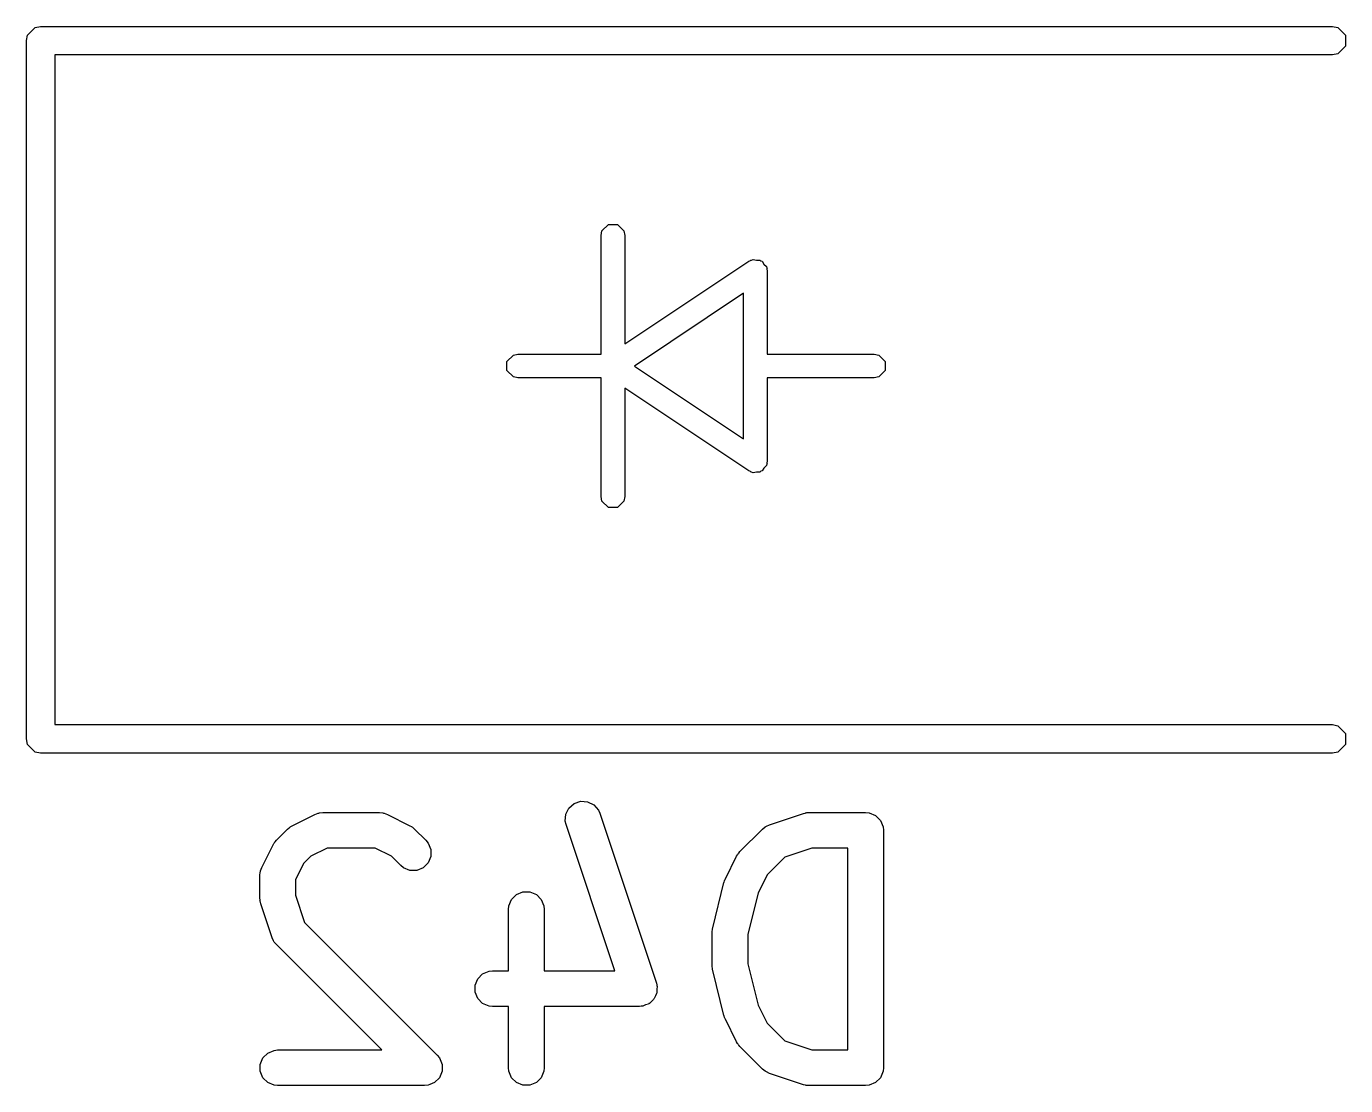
# Model space of a CAD drawing. Extents: x 2.6 to 14.1, y -9.2 to -3.9.
# Drawn here: x 10.325 to 10.5437, y -7.6081 to -7.4325 of the extents above; entities that cross this region are included whole.
import ezdxf

# ---------------------------------------------------------------- set-up
doc = ezdxf.new("R2010")
doc.units = 0
doc.header["$MEASUREMENT"] = 0
doc.layers.add('BLACK', color=7, linetype='CONTINUOUS')

msp = doc.modelspace()

# ---------------------------------------------------------------- linework, layer by layer
at = {"layer": 'BLACK', "linetype": 'CONTINUOUS'}
for p, q in [((10.32496, -7.43487), (10.32514, -7.43397)), ((10.32514, -7.43397), (10.32642, -7.43269)), ((10.32642, -7.43269), (10.32733, -7.43251)), ((10.32733, -7.43251), (10.5415, -7.43251)), ((10.5415, -7.43251), (10.5424, -7.43269)), ((10.5424, -7.43269), (10.54368, -7.43397)), ((10.54368, -7.43397), (10.54368, -7.43578)), ((10.32496, -7.55062), (10.32496, -7.43487)), ((10.54368, -7.43578), (10.5424, -7.43706)), ((10.5415, -7.43724), (10.32969, -7.43724)), ((10.32969, -7.43724), (10.32969, -7.54826)), ((10.5424, -7.43706), (10.5415, -7.43724)), ((10.42024, -7.46716), (10.42039, -7.4664)), ((10.42039, -7.4664), (10.42146, -7.46534)), ((10.42146, -7.46534), (10.42296, -7.46534)), ((10.42296, -7.46534), (10.42403, -7.4664)), ((10.42403, -7.4664), (10.42418, -7.46716)), ((10.42024, -7.48684), (10.42024, -7.46716)), ((10.42418, -7.46716), (10.42418, -7.48513)), ((10.44474, -7.47143), (10.44501, -7.47131)), ((10.44501, -7.47131), (10.44508, -7.47124)), ((10.44508, -7.47124), (10.44518, -7.47124)), ((10.44518, -7.47124), (10.44545, -7.47113)), ((10.44545, -7.47113), (10.44601, -7.47124)), ((10.44601, -7.47124), (10.44658, -7.47124)), ((10.44658, -7.47124), (10.44673, -7.47139)), ((10.44673, -7.47139), (10.44693, -7.47143)), ((10.42418, -7.48513), (10.44474, -7.47143)), ((10.44693, -7.47143), (10.44724, -7.4719)), ((10.44724, -7.4719), (10.44765, -7.47231)), ((10.44765, -7.47231), (10.44771, -7.4726)), ((10.44771, -7.4726), (10.44776, -7.47268)), ((10.44776, -7.47268), (10.44774, -7.47278)), ((10.44774, -7.47278), (10.4478, -7.47306)), ((10.4478, -7.47306), (10.4478, -7.48684)), ((10.44386, -7.47674), (10.42576, -7.48881)), ((10.44386, -7.50088), (10.44386, -7.47674)), ((10.40464, -7.48806), (10.40571, -7.48699)), ((10.40464, -7.48956), (10.40464, -7.48806)), ((10.40571, -7.48699), (10.40646, -7.48684)), ((10.40646, -7.48684), (10.42024, -7.48684)), ((10.42576, -7.48881), (10.44386, -7.50088)), ((10.4478, -7.48684), (10.46552, -7.48684)), ((10.46552, -7.48684), (10.46627, -7.48699)), ((10.46627, -7.48699), (10.46733, -7.48806)), ((10.46733, -7.48806), (10.46733, -7.48956)), ((10.40571, -7.49063), (10.40464, -7.48956)), ((10.40646, -7.49078), (10.40571, -7.49063)), ((10.42024, -7.49078), (10.40646, -7.49078)), ((10.42024, -7.51046), (10.42024, -7.49078)), ((10.46552, -7.49078), (10.4478, -7.49078)), ((10.4478, -7.49078), (10.4478, -7.50456)), ((10.46627, -7.49063), (10.46552, -7.49078)), ((10.46733, -7.48956), (10.46627, -7.49063)), ((10.44474, -7.5062), (10.42418, -7.49249)), ((10.42418, -7.49249), (10.42418, -7.51046)), ((10.44501, -7.50631), (10.44474, -7.5062)), ((10.44508, -7.50638), (10.44501, -7.50631)), ((10.44518, -7.50638), (10.44508, -7.50638)), ((10.44545, -7.50649), (10.44518, -7.50638)), ((10.44601, -7.50638), (10.44545, -7.50649)), ((10.44658, -7.50638), (10.44601, -7.50638)), ((10.44673, -7.50623), (10.44658, -7.50638)), ((10.44693, -7.50619), (10.44673, -7.50623)), ((10.44724, -7.50572), (10.44693, -7.50619)), ((10.44765, -7.50531), (10.44724, -7.50572)), ((10.44771, -7.50502), (10.44765, -7.50531)), ((10.44776, -7.50494), (10.44771, -7.50502)), ((10.4478, -7.50456), (10.44774, -7.50484)), ((10.44774, -7.50484), (10.44776, -7.50494)), ((10.42039, -7.51122), (10.42024, -7.51046)), ((10.42418, -7.51046), (10.42403, -7.51122)), ((10.42146, -7.51228), (10.42039, -7.51122)), ((10.42296, -7.51228), (10.42146, -7.51228)), ((10.42403, -7.51122), (10.42296, -7.51228)), ((10.32969, -7.54826), (10.5415, -7.54826)), ((10.5415, -7.54826), (10.5424, -7.54844)), ((10.5424, -7.54844), (10.54368, -7.54972)), ((10.54368, -7.54972), (10.54368, -7.55153)), ((10.32514, -7.55153), (10.32496, -7.55062)), ((10.32642, -7.5528), (10.32514, -7.55153)), ((10.54368, -7.55153), (10.5424, -7.5528)), ((10.32733, -7.55298), (10.32642, -7.5528)), ((10.5415, -7.55298), (10.32733, -7.55298)), ((10.5424, -7.5528), (10.5415, -7.55298)), ((10.41578, -7.56133), (10.41687, -7.56097)), ((10.41687, -7.56097), (10.41802, -7.56105)), ((10.41802, -7.56105), (10.41905, -7.56156)), ((10.36905, -7.56501), (10.3728, -7.56313)), ((10.3728, -7.56313), (10.37334, -7.56292)), ((10.37334, -7.56292), (10.37345, -7.56292)), ((10.37345, -7.56292), (10.37354, -7.56288)), ((10.37354, -7.56288), (10.37412, -7.56282)), ((10.37412, -7.56282), (10.38349, -7.56282)), ((10.38349, -7.56282), (10.38407, -7.56288)), ((10.38407, -7.56288), (10.38417, -7.56292)), ((10.38417, -7.56292), (10.38427, -7.56292)), ((10.38427, -7.56292), (10.38482, -7.56313)), ((10.38482, -7.56313), (10.38856, -7.56501)), ((10.41431, -7.56427), (10.41439, -7.56312)), ((10.41439, -7.56312), (10.41491, -7.56209)), ((10.41491, -7.56209), (10.41578, -7.56133)), ((10.41905, -7.56156), (10.41981, -7.56244)), ((10.41981, -7.56244), (10.42004, -7.56296)), ((10.42004, -7.56296), (10.42942, -7.59109)), ((10.44818, -7.56485), (10.4538, -7.56297)), ((10.4538, -7.56297), (10.45409, -7.56291)), ((10.45409, -7.56291), (10.45416, -7.56288)), ((10.45416, -7.56288), (10.45426, -7.56287)), ((10.45426, -7.56287), (10.45437, -7.56284)), ((10.45437, -7.56284), (10.45444, -7.56285)), ((10.45444, -7.56285), (10.45474, -7.56282)), ((10.45474, -7.56282), (10.46411, -7.56282)), ((10.46411, -7.56282), (10.46469, -7.56288)), ((10.46469, -7.56288), (10.46575, -7.56332)), ((10.36828, -7.56556), (10.36851, -7.56537)), ((10.36851, -7.56537), (10.36856, -7.56531)), ((10.36856, -7.56531), (10.36865, -7.56526)), ((10.36865, -7.56526), (10.36873, -7.56519)), ((10.36873, -7.56519), (10.3688, -7.56516)), ((10.3688, -7.56516), (10.36905, -7.56501)), ((10.38856, -7.56501), (10.38881, -7.56516)), ((10.38881, -7.56516), (10.38888, -7.56519)), ((10.38888, -7.56519), (10.38897, -7.56526)), ((10.38897, -7.56526), (10.38905, -7.56531)), ((10.38905, -7.56531), (10.38911, -7.56537)), ((10.38911, -7.56537), (10.38933, -7.56556)), ((10.41444, -7.56483), (10.41431, -7.56427)), ((10.42252, -7.58907), (10.41444, -7.56483)), ((10.44702, -7.56556), (10.44747, -7.56519)), ((10.44747, -7.56519), (10.44757, -7.56515)), ((10.44757, -7.56515), (10.44765, -7.56508)), ((10.44765, -7.56508), (10.44818, -7.56485)), ((10.46575, -7.56332), (10.46656, -7.56413)), ((10.46656, -7.56413), (10.46701, -7.5652)), ((10.46701, -7.5652), (10.46706, -7.56577)), ((10.36622, -7.56766), (10.36641, -7.56743)), ((10.36641, -7.56743), (10.36828, -7.56556)), ((10.38933, -7.56556), (10.39121, -7.56743)), ((10.39121, -7.56743), (10.39157, -7.56788)), ((10.44327, -7.56931), (10.44702, -7.56556)), ((10.46706, -7.56577), (10.46706, -7.60514)), ((10.36398, -7.57195), (10.36586, -7.5682)), ((10.36586, -7.5682), (10.36601, -7.56795)), ((10.36601, -7.56795), (10.36604, -7.56788)), ((10.36604, -7.56788), (10.36611, -7.5678)), ((10.36611, -7.5678), (10.36616, -7.56771)), ((10.36616, -7.56771), (10.36622, -7.56766)), ((10.37482, -7.56873), (10.37212, -7.57007)), ((10.3828, -7.56873), (10.37482, -7.56873)), ((10.3855, -7.57007), (10.3828, -7.56873)), ((10.39157, -7.56788), (10.39202, -7.56895)), ((10.39202, -7.56895), (10.39202, -7.5701)), ((10.44288, -7.56983), (10.44291, -7.56976)), ((10.44291, -7.56976), (10.44297, -7.56968)), ((10.44297, -7.56968), (10.44303, -7.56959)), ((10.44303, -7.56959), (10.44309, -7.56954)), ((10.44309, -7.56954), (10.44327, -7.56931)), ((10.45521, -7.56873), (10.45071, -7.57023)), ((10.46116, -7.56873), (10.45521, -7.56873)), ((10.46116, -7.60219), (10.46116, -7.56873)), ((10.36377, -7.57249), (10.36398, -7.57195)), ((10.37092, -7.57127), (10.36957, -7.57397)), ((10.37212, -7.57007), (10.37092, -7.57127)), ((10.38703, -7.57161), (10.3855, -7.57007)), ((10.38748, -7.57198), (10.38703, -7.57161)), ((10.38854, -7.57242), (10.38748, -7.57198)), ((10.39076, -7.57198), (10.3897, -7.57242)), ((10.39157, -7.57116), (10.39076, -7.57198)), ((10.39202, -7.5701), (10.39157, -7.57116)), ((10.44085, -7.57383), (10.44272, -7.57008)), ((10.44272, -7.57008), (10.44288, -7.56983)), ((10.45071, -7.57023), (10.44779, -7.57315)), ((10.36367, -7.57327), (10.36373, -7.5727)), ((10.36367, -7.57702), (10.36367, -7.57327)), ((10.36373, -7.5727), (10.36377, -7.5726)), ((10.36377, -7.5726), (10.36377, -7.57249)), ((10.36957, -7.57397), (10.36957, -7.57654)), ((10.3897, -7.57242), (10.38854, -7.57242)), ((10.44064, -7.57437), (10.44073, -7.57413)), ((10.44073, -7.57413), (10.44082, -7.57388)), ((10.44082, -7.57388), (10.44083, -7.57387)), ((10.44083, -7.57387), (10.44085, -7.57383)), ((10.44779, -7.57315), (10.44627, -7.57618)), ((10.40623, -7.57644), (10.40729, -7.576)), ((10.40729, -7.576), (10.40844, -7.576)), ((10.40844, -7.576), (10.40951, -7.57644)), ((10.43875, -7.58193), (10.44062, -7.57443)), ((10.44062, -7.57443), (10.44064, -7.57439)), ((10.44064, -7.57439), (10.44064, -7.57437)), ((10.44627, -7.57618), (10.44457, -7.58301)), ((10.3637, -7.57731), (10.36367, -7.57702)), ((10.36369, -7.57739), (10.3637, -7.57731)), ((10.36372, -7.57749), (10.36369, -7.57739)), ((10.36373, -7.5776), (10.36372, -7.57749)), ((10.36376, -7.57767), (10.36373, -7.5776)), ((10.36382, -7.57795), (10.36376, -7.57767)), ((10.3657, -7.58358), (10.36382, -7.57795)), ((10.36957, -7.57654), (10.37108, -7.58105)), ((10.40491, -7.5789), (10.40497, -7.57832)), ((10.40497, -7.57832), (10.40541, -7.57726)), ((10.40541, -7.57726), (10.40623, -7.57644)), ((10.40951, -7.57644), (10.41032, -7.57726)), ((10.41032, -7.57726), (10.41076, -7.57832)), ((10.41076, -7.57832), (10.41082, -7.5789)), ((10.40491, -7.58907), (10.40491, -7.5789)), ((10.41082, -7.5789), (10.41082, -7.58907)), ((10.37108, -7.58105), (10.39308, -7.60305)), ((10.43866, -7.5825), (10.4387, -7.58229)), ((10.43867, -7.58254), (10.43866, -7.5825)), ((10.43866, -7.58265), (10.43867, -7.58254)), ((10.43866, -7.58827), (10.43866, -7.58265)), ((10.4387, -7.58229), (10.43872, -7.58207)), ((10.43872, -7.58207), (10.43873, -7.58203)), ((10.43873, -7.58203), (10.43875, -7.58193)), ((10.36593, -7.58411), (10.3657, -7.58358)), ((10.366, -7.58419), (10.36593, -7.58411)), ((10.36604, -7.58429), (10.366, -7.58419)), ((10.36641, -7.58473), (10.36604, -7.58429)), ((10.38387, -7.60219), (10.36641, -7.58473)), ((10.44457, -7.58301), (10.44457, -7.58791)), ((10.4006, -7.58956), (10.40167, -7.58912)), ((10.40167, -7.58912), (10.40224, -7.58907)), ((10.40224, -7.58907), (10.40491, -7.58907)), ((10.41082, -7.58907), (10.42252, -7.58907)), ((10.43867, -7.58837), (10.43866, -7.58827)), ((10.43866, -7.58841), (10.43867, -7.58837)), ((10.4387, -7.58863), (10.43866, -7.58841)), ((10.43872, -7.58885), (10.4387, -7.58863)), ((10.43873, -7.58889), (10.43872, -7.58885)), ((10.43875, -7.58899), (10.43873, -7.58889)), ((10.44062, -7.59648), (10.43875, -7.58899)), ((10.44457, -7.58791), (10.44627, -7.59474)), ((10.39935, -7.59144), (10.39979, -7.59038)), ((10.39935, -7.5926), (10.39935, -7.59144)), ((10.39979, -7.59038), (10.4006, -7.58956)), ((10.42942, -7.59109), (10.42948, -7.59137)), ((10.42948, -7.59137), (10.42951, -7.59144)), ((10.42951, -7.59144), (10.42951, -7.5915)), ((10.42951, -7.5915), (10.42954, -7.59165)), ((10.42954, -7.59165), (10.42951, -7.59212)), ((10.39979, -7.59366), (10.39935, -7.5926)), ((10.4006, -7.59447), (10.39979, -7.59366)), ((10.42895, -7.59383), (10.42859, -7.59414)), ((10.42899, -7.59373), (10.42895, -7.59383)), ((10.42907, -7.59366), (10.42899, -7.59373)), ((10.42925, -7.59322), (10.42907, -7.59366)), ((10.42946, -7.5928), (10.42925, -7.59322)), ((10.42947, -7.59269), (10.42946, -7.5928)), ((10.42951, -7.5926), (10.42947, -7.59269)), ((10.42951, -7.59212), (10.42951, -7.5926)), ((10.40167, -7.59492), (10.4006, -7.59447)), ((10.40224, -7.59497), (10.40167, -7.59492)), ((10.40491, -7.59497), (10.40224, -7.59497)), ((10.40491, -7.60514), (10.40491, -7.59497)), ((10.42661, -7.59497), (10.41082, -7.59497)), ((10.41082, -7.59497), (10.41082, -7.60514)), ((10.42691, -7.59494), (10.42661, -7.59497)), ((10.42698, -7.59495), (10.42691, -7.59494)), ((10.42704, -7.59493), (10.42698, -7.59495)), ((10.42719, -7.59492), (10.42704, -7.59493)), ((10.42763, -7.59473), (10.42719, -7.59492)), ((10.42808, -7.59458), (10.42763, -7.59473)), ((10.42816, -7.59451), (10.42808, -7.59458)), ((10.42825, -7.59447), (10.42816, -7.59451)), ((10.42859, -7.59414), (10.42825, -7.59447)), ((10.44627, -7.59474), (10.44779, -7.59777)), ((10.44064, -7.59653), (10.44062, -7.59648)), ((10.44064, -7.59655), (10.44064, -7.59653)), ((10.44073, -7.59679), (10.44064, -7.59655)), ((10.44082, -7.59703), (10.44073, -7.59679)), ((10.44083, -7.59705), (10.44082, -7.59703)), ((10.44085, -7.59709), (10.44083, -7.59705)), ((10.44272, -7.60084), (10.44085, -7.59709)), ((10.44779, -7.59777), (10.45071, -7.60069)), ((10.36498, -7.60269), (10.36605, -7.60225)), ((10.36605, -7.60225), (10.36662, -7.60219)), ((10.36662, -7.60219), (10.38387, -7.60219)), ((10.44288, -7.60109), (10.44272, -7.60084)), ((10.44291, -7.60116), (10.44288, -7.60109)), ((10.44297, -7.60124), (10.44291, -7.60116)), ((10.44303, -7.60133), (10.44297, -7.60124)), ((10.44309, -7.60138), (10.44303, -7.60133)), ((10.44327, -7.60161), (10.44309, -7.60138)), ((10.44702, -7.60536), (10.44327, -7.60161)), ((10.45071, -7.60069), (10.45521, -7.60219)), ((10.45521, -7.60219), (10.46116, -7.60219)), ((10.36373, -7.60457), (10.36417, -7.6035)), ((10.36373, -7.60572), (10.36373, -7.60457)), ((10.36417, -7.6035), (10.36498, -7.60269)), ((10.39308, -7.60305), (10.39345, -7.6035)), ((10.39345, -7.6035), (10.39389, -7.60457)), ((10.39389, -7.60457), (10.39389, -7.60572)), ((10.36417, -7.60678), (10.36373, -7.60572)), ((10.36498, -7.6076), (10.36417, -7.60678)), ((10.39345, -7.60678), (10.39263, -7.6076)), ((10.39389, -7.60572), (10.39345, -7.60678)), ((10.40497, -7.60572), (10.40491, -7.60514)), ((10.40541, -7.60678), (10.40497, -7.60572)), ((10.40623, -7.6076), (10.40541, -7.60678)), ((10.41032, -7.60678), (10.40951, -7.6076)), ((10.41076, -7.60572), (10.41032, -7.60678)), ((10.41082, -7.60514), (10.41076, -7.60572)), ((10.44747, -7.60572), (10.44702, -7.60536)), ((10.44757, -7.60576), (10.44747, -7.60572)), ((10.44765, -7.60583), (10.44757, -7.60576)), ((10.44818, -7.60607), (10.44765, -7.60583)), ((10.4538, -7.60794), (10.44818, -7.60607)), ((10.46656, -7.60678), (10.46575, -7.6076)), ((10.46701, -7.60572), (10.46656, -7.60678)), ((10.46706, -7.60514), (10.46701, -7.60572)), ((10.36605, -7.60804), (10.36498, -7.6076)), ((10.36662, -7.6081), (10.36605, -7.60804)), ((10.39099, -7.6081), (10.36662, -7.6081)), ((10.39157, -7.60804), (10.39099, -7.6081)), ((10.39188, -7.60791), (10.39157, -7.60804)), ((10.39263, -7.6076), (10.39188, -7.60791)), ((10.40729, -7.60804), (10.40623, -7.6076)), ((10.40844, -7.60804), (10.40729, -7.60804)), ((10.40951, -7.6076), (10.40844, -7.60804)), ((10.45409, -7.60801), (10.4538, -7.60794)), ((10.45416, -7.60804), (10.45409, -7.60801)), ((10.45426, -7.60805), (10.45416, -7.60804)), ((10.45437, -7.60807), (10.45426, -7.60805)), ((10.45444, -7.60807), (10.45437, -7.60807)), ((10.45474, -7.6081), (10.45444, -7.60807)), ((10.46411, -7.6081), (10.45474, -7.6081)), ((10.46469, -7.60804), (10.46411, -7.6081)), ((10.46575, -7.6076), (10.46469, -7.60804))]:
    msp.add_line(p, q, dxfattribs=at)

doc.saveas('drawing.dxf')
